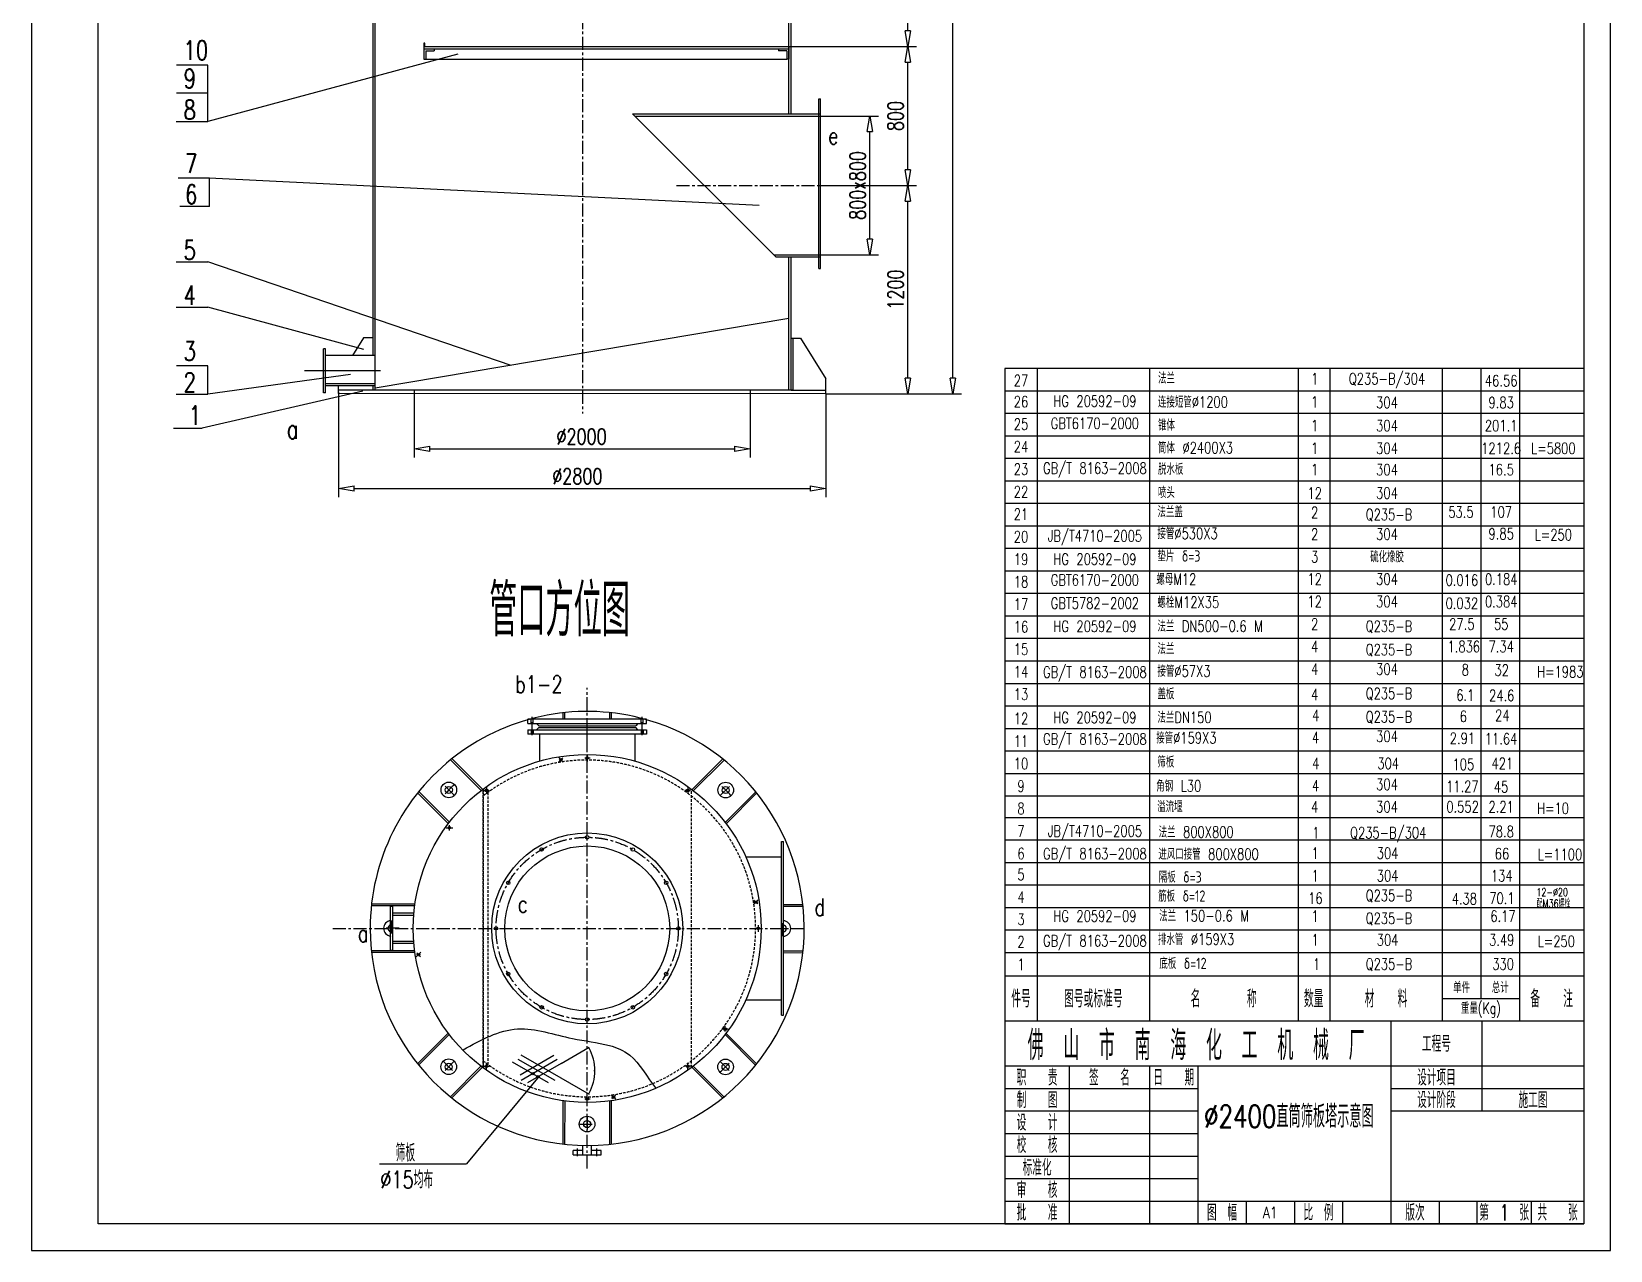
# Model space of a CAD drawing. Header units: inches. Extents: x -49906 to 274435, y 31852 to 49661.
# Drawn here: x -49906 to -40812, y 36786 to 43808 of the extents above; entities that cross this region are included whole.
import ezdxf
from ezdxf.enums import TextEntityAlignment as Align

# ---------------------------------------------------------------- set-up
doc = ezdxf.new("R2010")
doc.units = ezdxf.units.IN
doc.header["$LTSCALE"] = 60
doc.header["$MEASUREMENT"] = 0
for name, pattern in [('CENTER', [2, 1.25, -0.25, 0.25, -0.25]), ('CENTERX2', [101.6, 63.5, -12.7, 12.7, -12.7]), ('DIVIDEX2', [2.5, 1, -0.5, 0, -0.5, 0, -0.5]), ('HIDDEN', [0.375, 0.25, -0.125])]:
    doc.linetypes.add(name, pattern=pattern)
for name, color, linetype in [('2', 2, 'Continuous'), ('3', 3, 'Continuous'), ('4', 4, 'Continuous'), ('cen', 1, 'CENTER'), ('图层1', 2, 'HIDDEN'), ('文字', 3, 'Continuous'), ('细实线', 7, 'Continuous')]:
    doc.layers.add(name, color=color, linetype=linetype)
doc.layers.add('粗实线', color=7, linetype='Continuous', lineweight=30)
doc.styles.get("Standard").update_dxf_attribs({"font": 'txt.shx', "width": 0.75, "bigfont": 'hztxt.shx'})
doc.styles.add('中文', font='txt.shx', dxfattribs={"width": 0.75, "bigfont": 'gbcbig.shx'})
doc.dimstyles.new('ST1-1', dxfattribs={"dimtxt": 90, "dimasz": 90, "dimexe": 50, "dimexo": 0, "dimgap": 25, "dimtad": 1, "dimtxsty": 'Standard', "dimblk": 'CLOSEDBLANK', "dimcen": 3, "dimadec": 0, "dimazin": 0, "dimtfac": 1, "dimtmove": 0, "dimatfit": 3, "dimfxl": 1, "dimarcsym": 1})
doc.dimstyles.get("Standard").update_dxf_attribs({"dimtxt": 0.18, "dimasz": 0.18, "dimexe": 0.18, "dimexo": 0.0625, "dimgap": 0.09, "dimtad": 0, "dimtih": 1, "dimtoh": 1, "dimdec": 4, "dimzin": 0, "dimdsep": 46, "dimtxsty": 'Standard', "dimcen": 0.09, "dimadec": 0, "dimazin": 0, "dimtfac": 1, "dimtdec": 4, "dimtofl": 0, "dimtmove": 0, "dimatfit": 3, "dimfxl": 1, "dimtolj": 1, "dimtzin": 0, "dimarcsym": 0})

# ---------------------------------------------------------------- blocks, each defined once
blk = doc.blocks.new('_CLOSEDBLANK')
at = {"color": 0, "linetype": 'ByBlock'}
for p, q in [((-1, 0.17), (0, 0)), ((-1, 0.17), (-1, -0.17)), ((0, 0), (-1, -0.17))]:
    blk.add_line(p, q, dxfattribs=at)
blk = doc.blocks.new('*D152')
at = {"layer": 'Defpoints', "color": 0}
for p in [(-45943.9, 44521.8), (-44859.2, 44521.8), (-46032.1, 43721.8)]:
    blk.add_point(p, dxfattribs=at)
at = {"layer": '细实线', "color": 0, "lineweight": -2}
for p, q in [((-45943.9, 44521.8), (-44809.2, 44521.8)), ((-44859.2, 43811.8), (-44859.2, 44431.8)), ((-46032.1, 43721.8), (-44809.2, 43721.8))]:
    blk.add_line(p, q, dxfattribs=at)
at = {"layer": '细实线', "color": 0, "lineweight": -2, "xscale": 90, "yscale": 90, "zscale": 90}
for p, rotation in [((-44859.2, 44521.8), 90), ((-44859.2, 43721.8), 270)]:
    blk.add_blockref('_CLOSEDBLANK', p, dxfattribs=dict(at, rotation=rotation))
at = {"layer": '细实线', "color": 0, "insert": (-44929.2, 44121.8), "char_height": 90, "attachment_point": 5, "rotation": 90, "style": '中文'}
blk.add_mtext('800', dxfattribs=at)
blk = doc.blocks.new('*D153')
at = {"layer": 'Defpoints', "color": 0}
for p in [(-45371.9, 43321.8), (-45077.9, 43321.8), (-45371.9, 42521.8)]:
    blk.add_point(p, dxfattribs=at)
at = {"layer": '细实线', "color": 0, "lineweight": -2}
for p, q in [((-45371.9, 43321.8), (-45027.9, 43321.8)), ((-45077.9, 42611.8), (-45077.9, 43231.8)), ((-45371.9, 42521.8), (-45027.9, 42521.8))]:
    blk.add_line(p, q, dxfattribs=at)
at = {"layer": '细实线', "color": 0, "lineweight": -2, "xscale": 90, "yscale": 90, "zscale": 90}
for p, rotation in [((-45077.9, 43321.8), 90), ((-45077.9, 42521.8), 270)]:
    blk.add_blockref('_CLOSEDBLANK', p, dxfattribs=dict(at, rotation=rotation))
at = {"layer": '细实线', "color": 0, "insert": (-45147.9, 42921.8), "char_height": 90, "attachment_point": 5, "rotation": 90, "style": '中文'}
blk.add_mtext('800x800', dxfattribs=at)
blk = doc.blocks.new('*D161')
at = {"layer": '2', "color": 3, "linetype": 'Continuous', "lineweight": -2, "ltscale": 2}
for p, q in [((-46856.1, 37864.2), (-46694.4, 37957.5)), ((-46858.3, 37781.1), (-46694.4, 37686.5))]:
    blk.add_line(p, q, dxfattribs=at)
blk.add_arc((-46929.1, 37822), 268, 330.85516, 29.14484, dxfattribs=at)
at = {"layer": '2', "color": 3, "linetype": 'Continuous', "ltscale": 2}
for points in [[(-46695.6, 37952.2), (-46694.5, 37952.9), (-46697, 37956)], [(-46694.5, 37691.2), (-46695.6, 37691.8), (-46697, 37688)]]:
    blk.add_solid(points, dxfattribs=at)
at = {"layer": 'Defpoints', "color": 0, "linetype": 'Continuous', "ltscale": 2}
for p in [(-47088.4, 37914), (-46856.1, 37864.2), (-47050, 37752.3), (-46858.3, 37781.1), (-46665.2, 37775.5)]:
    blk.add_point(p, dxfattribs=at)
at = {"layer": '2', "color": 7, "linetype": 'Continuous', "ltscale": 2, "insert": (-46663.6, 37822), "char_height": 3, "attachment_point": 5, "rotation": 90, "style": '中文'}
blk.add_mtext('\\A1;60%%d', dxfattribs=at)
blk = doc.blocks.new('*D162')
at = {"layer": 'Defpoints', "color": 0}
for p in [(-45361.9, 42921.8), (-44859.8, 42921.8), (-45331.9, 41721.8)]:
    blk.add_point(p, dxfattribs=at)
at = {"layer": '细实线', "color": 0, "lineweight": -2}
for p, q in [((-45361.9, 42921.8), (-44809.8, 42921.8)), ((-44859.8, 41811.8), (-44859.8, 42831.8)), ((-45331.9, 41721.8), (-44809.8, 41721.8))]:
    blk.add_line(p, q, dxfattribs=at)
at = {"layer": '细实线', "color": 0, "lineweight": -2, "xscale": 90, "yscale": 90, "zscale": 90}
for p, rotation in [((-44859.8, 42921.8), 90), ((-44859.8, 41721.8), 270)]:
    blk.add_blockref('_CLOSEDBLANK', p, dxfattribs=dict(at, rotation=rotation))
at = {"layer": '细实线', "color": 0, "insert": (-44929.8, 42321.8), "char_height": 90, "attachment_point": 5, "rotation": 90, "style": '中文'}
blk.add_mtext('1200', dxfattribs=at)
blk = doc.blocks.new('*D163')
at = {"layer": 'Defpoints', "color": 0}
for p in [(-45531.9, 43721.8), (-44859.8, 43721.8), (-45361.9, 42921.8)]:
    blk.add_point(p, dxfattribs=at)
at = {"layer": '细实线', "color": 0, "lineweight": -2}
for p, q in [((-45531.9, 43721.8), (-44809.8, 43721.8)), ((-44859.8, 43011.8), (-44859.8, 43631.8)), ((-45361.9, 42921.8), (-44809.8, 42921.8))]:
    blk.add_line(p, q, dxfattribs=at)
at = {"layer": '细实线', "color": 0, "lineweight": -2, "xscale": 90, "yscale": 90, "zscale": 90}
for p, rotation in [((-44859.8, 43721.8), 90), ((-44859.8, 42921.8), 270)]:
    blk.add_blockref('_CLOSEDBLANK', p, dxfattribs=dict(at, rotation=rotation))
at = {"layer": '细实线', "color": 0, "insert": (-44929.8, 43321.8), "char_height": 90, "attachment_point": 5, "rotation": 90, "style": '中文'}
blk.add_mtext('800', dxfattribs=at)
blk = doc.blocks.new('*D164')
at = {"layer": 'Defpoints', "color": 0}
for p in [(-44799.2, 47941.8), (-44599.2, 47941.8), (-44824.5, 41721.8)]:
    blk.add_point(p, dxfattribs=at)
at = {"layer": '细实线', "color": 0, "lineweight": -2}
for p, q in [((-44799.2, 47941.8), (-44549.2, 47941.8)), ((-44599.2, 41811.8), (-44599.2, 47851.8)), ((-44824.5, 41721.8), (-44549.2, 41721.8))]:
    blk.add_line(p, q, dxfattribs=at)
at = {"layer": '细实线', "color": 0, "lineweight": -2, "xscale": 90, "yscale": 90, "zscale": 90}
for p, rotation in [((-44599.2, 47941.8), 90), ((-44599.2, 41721.8), 270)]:
    blk.add_blockref('_CLOSEDBLANK', p, dxfattribs=dict(at, rotation=rotation))
at = {"layer": '细实线', "color": 0, "insert": (-44669.2, 45031.8), "char_height": 90, "attachment_point": 5, "rotation": 90, "style": '中文'}
blk.add_mtext('6220', dxfattribs=at)
blk = doc.blocks.new('*D225')
at = {"layer": 'Defpoints', "color": 0}
for p in [(-48138.8, 41733.1), (-45331.9, 41721.8), (-45331.9, 41176.8)]:
    blk.add_point(p, dxfattribs=at)
at = {"layer": '细实线', "color": 0, "lineweight": -2}
for p, q in [((-48138.8, 41733.1), (-48138.8, 41126.8)), ((-45331.9, 41721.8), (-45331.9, 41126.8)), ((-48048.8, 41176.8), (-45421.9, 41176.8))]:
    blk.add_line(p, q, dxfattribs=at)
at = {"layer": '细实线', "color": 0, "lineweight": -2, "xscale": 90, "yscale": 90, "zscale": 90, "rotation": 180}
blk.add_blockref('_CLOSEDBLANK', (-48138.8, 41176.8), dxfattribs=at)
at = {"layer": '细实线', "color": 0, "lineweight": -2, "xscale": 90, "yscale": 90, "zscale": 90}
blk.add_blockref('_CLOSEDBLANK', (-45331.9, 41176.8), dxfattribs=at)
at = {"layer": '细实线', "color": 0, "insert": (-46762.5, 41246.8), "char_height": 90, "attachment_point": 5, "style": '中文'}
blk.add_mtext('%%C2800', dxfattribs=at)
blk = doc.blocks.new('*D271')
at = {"layer": 'Defpoints', "color": 0}
for p in [(-47702.9, 41723.1), (-45767.8, 41721.8), (-45767.8, 41405.2)]:
    blk.add_point(p, dxfattribs=at)
at = {"layer": '细实线', "color": 0, "lineweight": -2}
for p, q in [((-47702.9, 41723.1), (-47702.9, 41355.2)), ((-45767.8, 41721.8), (-45767.8, 41355.2)), ((-47612.9, 41405.2), (-45857.8, 41405.2))]:
    blk.add_line(p, q, dxfattribs=at)
at = {"layer": '细实线', "color": 0, "lineweight": -2, "xscale": 90, "yscale": 90, "zscale": 90, "rotation": 180}
blk.add_blockref('_CLOSEDBLANK', (-47702.9, 41405.2), dxfattribs=at)
at = {"layer": '细实线', "color": 0, "lineweight": -2, "xscale": 90, "yscale": 90, "zscale": 90}
blk.add_blockref('_CLOSEDBLANK', (-45767.8, 41405.2), dxfattribs=at)
at = {"layer": '细实线', "color": 0, "insert": (-46738.2, 41475.2), "char_height": 90, "attachment_point": 5, "style": '中文'}
blk.add_mtext('%%c2000', dxfattribs=at)

msp = doc.modelspace()

# ---------------------------------------------------------------- linework, layer by layer
at = {"layer": '2', "linetype": 'Continuous', "ltscale": 2}
for p, q in [((-47647.276, 43721.764), (-47647.276, 43649.764)), ((-47647.276, 43649.764), (-47635.276, 43649.764)), ((-47635.276, 43697.764), (-47635.276, 43649.764)), ((-47635.276, 43697.764), (-47587.276, 43697.764)), ((-47587.276, 43709.764), (-47587.276, 43697.764)), ((-47993.898, 42043.101), (-48009.937, 42017.101)), ((-47950.782, 41743.101), (-47950.782, 41743.101)), ((-47825.83, 38514.081), (-47837.83, 38514.081)), ((-47305.83, 38003.471), (-47305.83, 37841.602)), ((-47902.096, 37285.463), (-47401.057, 37285.463))]:
    msp.add_line(p, q, dxfattribs=at)
at = {"layer": '2'}
for p, q in [((-48890.67, 43452.613), (-48890.67, 43615.246)), ((-48890.67, 43289.98), (-48890.67, 43452.613)), ((-45715.422, 42807.112), (-48882.802, 42963.547)), ((-48882.156, 42800.914), (-48882.156, 42963.547)), ((-48890.67, 41719.44), (-48890.67, 41882.073))]:
    msp.add_line(p, q, dxfattribs=at)
msp.add_lwpolyline([(-47647.276, 43721.764), (-47640.127, 43721.764), (-47640.127, 43741.813), (-47647.276, 43741.813)], close=True, dxfattribs=at)
at = {"layer": '2', "linetype": 'Continuous', "ltscale": 2}
for centre in [(-46857.171, 39613.343), (-46705.83, 39623.56), (-47285.94, 39435.741), (-46125.72, 39435.741), (-47499.969, 39221.712), (-45734.089, 38792.943), (-45721.515, 38641.602), (-47677.571, 38490.261), (-45911.691, 38061.492), (-47285.94, 37847.463), (-47285.94, 37847.463), (-46125.72, 37847.463), (-47019.136, 37804.711), (-46989.136, 37787.391), (-46705.83, 37659.645), (-46554.489, 37669.861)]:
    msp.add_circle(centre, 7.5, dxfattribs=at)
at = {"layer": '3', "linetype": 'Continuous', "ltscale": 2}
msp.add_line((-46982.641, 37791.141), (-47401.057, 37285.463), dxfattribs=at)
msp.add_open_spline([(-47420.803, 37942.45), (-47317.735, 38000.077), (-47116.328, 38109.535), (-46824.647, 38002.653), (-46606.32, 37981.99), (-46432.585, 37916.693), (-46357.186, 37780.94), (-46312.157, 37722.352)], degree=3, knots=[0.53448665, 0.53448665, 0.53448665, 0.53448665, 17.37293328, 33.39277733, 44.22585961, 50.56364573, 60.61240554, 60.61240554, 60.61240554, 60.61240554], dxfattribs=at)
at = {"layer": '4', "linetype": 'CENTER'}
msp.add_line((-46190.723, 42921.764), (-45226.202, 42921.764), dxfattribs=at)
at = {"layer": '4', "linetype": 'CENTERX2', "ltscale": 2}
for p, q in [((-46870.046, 39626.217), (-46843.387, 39599.559)), ((-46846.865, 39623.65), (-46869.08, 39601.434)), ((-46720.406, 39623.56), (-46688.988, 39623.56)), ((-46705.83, 39641.766), (-46705.83, 39604.065)), ((-47300.516, 39435.741), (-47269.099, 39435.741)), ((-47285.94, 39453.948), (-47285.94, 39416.247)), ((-46111.144, 39435.741), (-46142.562, 39435.741)), ((-46125.72, 39453.948), (-46125.72, 39416.247)), ((-47518.176, 39221.712), (-47480.475, 39221.712)), ((-47499.969, 39236.288), (-47499.969, 39204.871)), ((-45721.215, 38805.818), (-45747.874, 38779.159)), ((-45723.783, 38782.637), (-45745.998, 38804.852)), ((-45721.515, 38659.809), (-45721.515, 38622.108)), ((-45736.091, 38641.602), (-45704.673, 38641.602)), ((-47690.445, 38477.387), (-47663.787, 38504.045)), ((-47687.878, 38500.567), (-47665.662, 38478.352)), ((-45893.484, 38061.492), (-45931.185, 38061.492)), ((-45911.691, 38046.916), (-45911.691, 38078.334)), ((-47300.516, 37847.463), (-47269.099, 37847.463)), ((-47300.516, 37847.463), (-47269.099, 37847.463)), ((-47285.94, 37829.256), (-47285.94, 37866.957)), ((-47285.94, 37829.256), (-47285.94, 37866.957)), ((-47138.114, 37873.403), (-46931.135, 37753.904)), ((-47104.635, 37888.715), (-46893.126, 37766.6)), ((-46898.563, 37908.965), (-47092.816, 37796.813)), ((-47088.414, 37913.991), (-46858.325, 37781.149)), ((-46878.371, 37885.982), (-47087.03, 37765.513)), ((-46856.092, 37864.204), (-47049.988, 37752.258)), ((-46111.144, 37847.463), (-46142.562, 37847.463)), ((-46125.72, 37829.256), (-46125.72, 37866.957)), ((-46720.406, 37659.645), (-46688.988, 37659.645)), ((-46705.83, 37641.438), (-46705.83, 37679.139)), ((-46541.615, 37656.987), (-46568.273, 37683.646)), ((-46564.795, 37659.555), (-46542.58, 37681.77))]:
    msp.add_line(p, q, dxfattribs=at)
at = {"layer": '4', "linetype": 'DIVIDEX2'}
for p, q in [((-46761.469, 37329.55), (-46761.469, 37374.307)), ((-46650.192, 37329.55), (-46650.192, 37374.307))]:
    msp.add_line(p, q, dxfattribs=at)
at = {"layer": 'cen'}
for p, q in [((-46731.941, 48098.137), (-46731.941, 41608.91)), ((-46705.83, 37257.921), (-46705.83, 40026.892)), ((-47022.846, 39754.566), (-47022.846, 39869.296)), ((-46388.814, 39754.566), (-46388.814, 39869.296)), ((-46705.33, 39724.145), (-46705.289, 39814.177)), ((-47470.95, 39407.429), (-47534.583, 39471.121)), ((-45940.003, 39406.722), (-45876.311, 39470.355)), ((-48171.526, 38641.602), (-45455.83, 38641.602)), ((-47788.373, 38642.102), (-47878.405, 38642.144)), ((-45623.287, 38641.102), (-45533.255, 38641.061)), ((-47471.657, 37876.482), (-47535.349, 37812.849)), ((-45940.71, 37875.775), (-45877.077, 37812.083)), ((-46706.33, 37559.059), (-46706.372, 37469.027))]:
    msp.add_line(p, q, dxfattribs=at)
msp.add_circle((-46705.83, 38641.602), 525, dxfattribs=at)
for centre, start, end in [((-46706.635, 38641.602), 132.6558575, 137.2333635), ((-46705.83, 38642.407), 42.6558575, 47.2333635), ((-46706.399, 38641.033), 177.6558575, 182.2333635), ((-46705.261, 38642.171), 357.6558575, 2.2333635), ((-46705.83, 38640.798), 222.6558575, 227.2333635), ((-46705.026, 38641.602), 312.6558575, 317.2333635), ((-46705.261, 38641.033), 267.6558575, 272.2333635)]:
    msp.add_arc(centre, 1126.991, start, end, dxfattribs=at)
at = {"layer": '图层1'}
for p, q in [((-47305.83, 39444.393), (-47305.83, 37838.812)), ((-47305.83, 37841.602), (-47305.83, 39441.602)), ((-47275.83, 37856.745), (-47275.83, 39441.602)), ((-46105.83, 37841.602), (-46105.83, 39441.602))]:
    msp.add_line(p, q, dxfattribs=at)
msp.add_arc((-46705.83, 38641.602), 970, 231.7891864, 128.2108136, dxfattribs=at)
at = {"layer": '文字'}
msp.add_lwpolyline([(-49906, 49661.279), (-49906, 36786.41), (-40812.454, 36786.41), (-40812.454, 49661.279)], close=True, dxfattribs=at)
at = {"layer": '粗实线'}
for p, q in [((-47926.782, 41767.344), (-47926.782, 44673.101)), ((-47938.782, 41941.344), (-47938.782, 44648.101)), ((-45543.941, 43333.764), (-45543.941, 44022.374)), ((-45531.941, 43333.764), (-45531.941, 44020.092)), ((-47647.276, 43709.764), (-45543.941, 43709.764)), ((-47640.127, 43721.764), (-45543.941, 43721.764)), ((-47635.276, 43649.764), (-45555.941, 43649.764)), ((-47331.941, 43721.764), (-45731.941, 43721.764)), ((-47331.941, 43709.764), (-45731.941, 43709.764)), ((-45603.941, 43709.764), (-45603.941, 43697.764)), ((-45555.941, 43697.764), (-45603.941, 43697.764)), ((-45555.941, 43697.764), (-45555.941, 43649.764)), ((-45543.941, 43649.764), (-45555.941, 43649.764)), ((-45543.941, 43721.764), (-45543.941, 43649.764)), ((-45371.941, 42443.043), (-45371.941, 43421.764)), ((-45371.941, 43421.764), (-45361.941, 43421.764)), ((-45361.941, 42443.043), (-45361.941, 43421.764)), ((-46444.174, 43333.764), (-45361.941, 43333.764)), ((-46444.174, 43333.764), (-45620.174, 42509.764)), ((-46432.174, 43321.764), (-45361.941, 43321.764)), ((-45629.209, 42521.764), (-45361.941, 42521.764)), ((-45620.174, 42509.764), (-45361.941, 42509.764)), ((-45543.941, 41741.764), (-45543.941, 42509.764)), ((-45531.941, 41741.764), (-45531.941, 42509.764)), ((-45371.941, 42443.043), (-45361.941, 42443.043)), ((-47926.782, 41755.222), (-45543.941, 42157.502)), ((-47993.898, 42043.101), (-48056.67, 41941.344)), ((-47938.782, 42043.101), (-47993.898, 42043.101)), ((-45531.941, 42041.764), (-45476.826, 42041.764)), ((-45519.941, 41741.764), (-45519.941, 42041.764)), ((-45476.826, 42041.764), (-45331.941, 41806.898)), ((-48213.248, 41981.344), (-48225.248, 41981.344)), ((-48225.248, 41726.822), (-48225.248, 41980.822)), ((-48213.248, 41726.822), (-48213.248, 41980.822)), ((-47926.782, 41941.344), (-48213.248, 41941.344)), ((-44299.844, 41866.855), (-44299.844, 36939.5)), ((-40965.544, 41866.855), (-44299.844, 41866.855)), ((-47926.782, 41767.344), (-48213.248, 41767.344)), ((-48138.782, 41743.101), (-48138.782, 41767.344)), ((-47938.782, 41743.101), (-48138.782, 41743.101)), ((-48138.782, 41723.101), (-48138.782, 41743.101)), ((-45519.941, 41741.764), (-47943.941, 41741.764)), ((-47938.782, 41743.101), (-47938.782, 41767.344)), ((-47926.782, 41743.101), (-47926.782, 41767.344)), ((-47702.906, 41743.101), (-47702.906, 41723.101)), ((-45767.818, 41741.764), (-45767.818, 41721.764)), ((-45531.941, 41741.764), (-45331.941, 41741.764)), ((-45519.941, 41741.764), (-45519.941, 41741.764)), ((-45331.941, 41761.764), (-45331.941, 41806.898)), ((-45331.941, 41721.764), (-45331.941, 41761.764)), ((-45331.941, 41741.764), (-45331.941, 41741.764)), ((-48213.248, 41726.822), (-48225.248, 41726.822)), ((-45331.941, 41721.764), (-48138.782, 41723.101)), ((-47047.098, 39821.33), (-47047.098, 39846.195)), ((-46980.83, 39846.195), (-47047.098, 39846.195)), ((-46705.83, 39846.195), (-47047.098, 39846.195)), ((-47029.096, 39821.33), (-47029.096, 39846.195)), ((-47016.596, 39821.33), (-47016.596, 39846.195)), ((-46844.487, 39846.195), (-46844.469, 39884.97)), ((-46834.487, 39846.195), (-46834.469, 39884.965)), ((-46364.562, 39846.195), (-46705.83, 39846.195)), ((-46576.061, 39846.195), (-46576.043, 39884.846)), ((-46566.061, 39846.195), (-46566.043, 39884.841)), ((-46395.064, 39821.33), (-46395.064, 39846.195)), ((-46382.564, 39821.33), (-46382.564, 39846.195)), ((-46364.562, 39821.33), (-46364.562, 39846.195)), ((-47047.098, 39821.33), (-46997.846, 39821.33)), ((-47047.098, 39786.467), (-47047.098, 39761.602)), ((-47047.098, 39786.467), (-46997.846, 39786.467)), ((-46430.83, 39761.602), (-47047.098, 39761.602)), ((-46980.83, 39761.602), (-47047.098, 39761.602)), ((-47029.096, 39786.467), (-47029.096, 39761.602)), ((-47016.596, 39786.467), (-47016.596, 39761.602)), ((-46997.846, 39821.33), (-46413.814, 39821.33)), ((-46997.846, 39821.33), (-46985.346, 39808.83)), ((-46997.846, 39786.467), (-46985.346, 39798.967)), ((-46997.846, 39786.467), (-46413.814, 39786.467)), ((-46985.346, 39808.83), (-46705.83, 39808.83)), ((-46985.346, 39798.967), (-46705.83, 39798.967)), ((-46980.83, 39761.602), (-46980.83, 39603.046)), ((-46705.83, 39808.83), (-46426.314, 39808.83)), ((-46705.83, 39798.967), (-46426.314, 39798.967)), ((-46430.83, 39761.602), (-46430.83, 39603.046)), ((-46364.562, 39761.602), (-46430.83, 39761.602)), ((-46413.814, 39821.33), (-46426.314, 39808.83)), ((-46413.814, 39786.467), (-46426.314, 39798.967)), ((-46413.814, 39821.33), (-46364.562, 39821.33)), ((-46413.814, 39786.467), (-46364.562, 39786.467)), ((-46395.064, 39786.467), (-46395.064, 39761.602)), ((-46382.564, 39786.467), (-46382.564, 39761.602)), ((-46364.562, 39786.467), (-46364.562, 39761.602)), ((-47316.868, 39436.024), (-47493.163, 39612.482)), ((-47309.793, 39443.092), (-47486.089, 39619.55)), ((-46101.127, 39442.533), (-45924.669, 39618.829)), ((-46094.059, 39435.459), (-45917.601, 39611.754)), ((-47506.761, 39246.305), (-47683.057, 39422.763)), ((-47499.687, 39253.373), (-47675.982, 39429.831)), ((-45911.409, 39252.64), (-45734.951, 39428.935)), ((-45904.341, 39245.565), (-45727.883, 39421.861)), ((-45585.83, 38141.602), (-45585.83, 39141.602)), ((-45585.83, 38141.602), (-45585.83, 39141.602)), ((-45585.83, 39141.602), (-45575.83, 39141.602)), ((-45575.83, 38141.602), (-45575.83, 39141.602)), ((-45794.646, 39053.602), (-45585.83, 39053.602)), ((-47699.64, 38771.274), (-47949.074, 38771.389)), ((-47699.635, 38781.274), (-47949.069, 38781.389)), ((-47825.83, 38768.602), (-47837.83, 38768.602)), ((-47837.83, 38514.081), (-47837.83, 38768.081)), ((-47825.83, 38514.081), (-47825.83, 38768.081)), ((-45575.83, 38780.294), (-45462.462, 38780.241)), ((-45575.83, 38770.294), (-45462.467, 38770.241)), ((-47702.038, 38728.602), (-47825.83, 38728.602)), ((-47705.254, 38716.602), (-47825.83, 38716.602)), ((-47703.014, 38566.602), (-47825.83, 38566.602)), ((-47699.764, 38502.848), (-47949.198, 38502.963)), ((-47699.759, 38512.848), (-47949.193, 38512.963)), ((-47702.038, 38554.602), (-47825.83, 38554.602)), ((-45575.83, 38511.867), (-45462.586, 38511.815)), ((-45575.83, 38501.867), (-45462.591, 38501.815)), ((-45794.646, 38229.602), (-45585.83, 38229.602)), ((-45585.83, 38141.602), (-45575.83, 38141.602)), ((-40965.544, 38106.506), (-44299.844, 38106.506)), ((-47507.32, 38037.639), (-47683.777, 37861.344)), ((-47500.252, 38030.564), (-47676.71, 37854.269)), ((-45911.973, 38029.831), (-45735.678, 37853.373)), ((-45904.899, 38036.899), (-45728.604, 37860.441)), ((-47317.601, 37847.745), (-47494.059, 37671.45)), ((-47310.533, 37840.671), (-47486.991, 37664.376)), ((-46101.867, 37840.113), (-45925.572, 37663.655)), ((-46094.792, 37847.181), (-45918.497, 37670.723)), ((-46845.502, 37647.797), (-46845.617, 37398.363)), ((-46835.502, 37647.792), (-46835.617, 37398.358)), ((-46577.076, 37647.673), (-46577.191, 37398.239)), ((-46567.076, 37647.668), (-46567.191, 37398.234)), ((-46730.83, 37337.01), (-46730.83, 37391.852)), ((-46680.83, 37337.01), (-46680.83, 37391.852)), ((-46730.83, 37361.875), (-46785.83, 37361.875)), ((-46785.83, 37337.01), (-46785.83, 37361.875)), ((-46785.83, 37337.01), (-46680.83, 37337.01)), ((-46625.83, 37361.875), (-46680.83, 37361.875)), ((-46680.83, 37337.01), (-46651.314, 37337.01)), ((-46680.83, 37337.01), (-46651.314, 37337.01)), ((-46680.83, 37337.01), (-46625.83, 37337.01)), ((-46680.83, 37337.01), (-46625.83, 37337.01)), ((-46625.83, 37337.01), (-46625.83, 37361.875)), ((-44299.844, 36939.5), (-40965.544, 36939.5))]:
    msp.add_line(p, q, dxfattribs=at)
at = {"layer": '粗实线', "linetype": 'Continuous', "ltscale": 2}
for p, q in [((-48890.67, 43615.246), (-49070.689, 43615.246)), ((-48890.67, 43452.613), (-49070.689, 43452.613)), ((-49074.17, 43289.98), (-48890.67, 43289.98)), ((-48882.156, 42963.547), (-49062.175, 42963.547)), ((-48882.156, 42800.914), (-49051.942, 42800.914)), ((-49074.17, 42481.733), (-48890.67, 42481.733)), ((-49074.17, 42221.503), (-48890.67, 42221.503)), ((-48890.67, 41882.073), (-49070.689, 41882.073)), ((-49074.17, 41719.44), (-48890.67, 41719.44)), ((-49089.308, 41523.616), (-48922.981, 41523.616))]:
    msp.add_line(p, q, dxfattribs=at)
at = {"layer": '粗实线'}
msp.add_lwpolyline([(-49523.275, 49508.189), (-40965.544, 49508.189), (-40965.544, 36939.5), (-49523.275, 36939.5)], close=True, dxfattribs=at)
for centre, radius in [((-46705.83, 38641.602), 1002.234), ((-47502.767, 39439.275), 45.016), ((-45908.157, 39438.539), 45.016), ((-47502.767, 39439.275), 20.215), ((-45908.157, 39438.539), 20.215), ((-46705.83, 38641.602), 550), ((-46705.83, 38641.602), 475), ((-46968.33, 39096.265), 10), ((-46705.83, 39166.602), 10), ((-46443.33, 39096.265), 10), ((-47160.493, 38904.102), 10), ((-46251.167, 38904.102), 10), ((-47230.83, 38641.602), 10), ((-46180.83, 38641.602), 10), ((-47160.493, 38379.102), 10), ((-46251.167, 38379.102), 10), ((-46968.33, 38186.939), 10), ((-46443.33, 38186.939), 10), ((-46705.83, 38116.602), 10), ((-47503.503, 37844.665), 45.016), ((-47503.503, 37844.665), 20.215), ((-45908.893, 37843.929), 45.016), ((-45908.893, 37843.929), 20.215), ((-46706.351, 37514.043), 45.016), ((-46706.351, 37514.043), 20.215)]:
    msp.add_circle(centre, radius, dxfattribs=at)
for centre, radius, start, end in [((-46705.83, 38641.602), 1250, 74.156274, 180), ((-46705.83, 38641.602), 1250, 180, 74.156274), ((-47833.389, 38642.123), 45.016, 95.6613506, 264.3386494), ((-47833.389, 38642.123), 20.215, 102.6897523, 257.3102477), ((-45578.271, 38641.082), 45.016, 273.1080984, 86.8919016), ((-45578.271, 38641.082), 20.215, 276.934677, 83.065323)]:
    msp.add_arc(centre, radius, start, end, dxfattribs=at)
at = {"layer": '细实线'}
for p, q in [((-47450.647, 43678.845), (-48890.67, 43289.98)), ((-47143.291, 41885.078), (-48890.67, 42481.733)), ((-47993.286, 41976.711), (-48890.67, 42221.503)), ((-48069.119, 41832.657), (-48890.67, 41719.44)), ((-47897.218, 41854.344), (-48333.562, 41854.344)), ((-44114.605, 41866.855), (-44114.605, 38106.506)), ((-43466.269, 41866.855), (-43466.269, 38106.506)), ((-42609.078, 38110.057), (-42609.078, 41866.855)), ((-42428.931, 41866.855), (-42428.931, 38106.506)), ((-41780.595, 41866.855), (-41780.595, 38106.506)), ((-41558.309, 41866.855), (-41558.309, 38236.173)), ((-41336.022, 41866.855), (-41336.022, 38106.506)), ((-47926.782, 41779.344), (-48213.248, 41779.344)), ((-48138.782, 41743.101), (-48138.782, 41743.101)), ((-47997.215, 41737.265), (-48922.981, 41523.616)), ((-40965.544, 41737.188), (-44299.844, 41737.188)), ((-40965.544, 41607.521), (-44299.844, 41607.521)), ((-40965.544, 41477.854), (-44299.844, 41477.854)), ((-40965.544, 41348.186), (-44299.844, 41348.186)), ((-40965.544, 41218.519), (-44299.844, 41218.519)), ((-40965.544, 41088.852), (-44299.844, 41088.852)), ((-40965.544, 40959.185), (-44299.844, 40959.185)), ((-40965.544, 40829.517), (-44299.844, 40829.517)), ((-40965.544, 40699.85), (-44299.844, 40699.85)), ((-40965.544, 40570.183), (-44299.844, 40570.183)), ((-40965.544, 40440.516), (-44299.844, 40440.516)), ((-40965.544, 40310.848), (-44299.844, 40310.848)), ((-40965.544, 40181.181), (-44299.844, 40181.181)), ((-40965.544, 40051.514), (-44299.844, 40051.514)), ((-40965.544, 39921.847), (-44299.844, 39921.847)), ((-40965.544, 39792.18), (-44299.844, 39792.18)), ((-40965.544, 39662.512), (-44299.844, 39662.512)), ((-40965.544, 39532.845), (-44299.844, 39532.845)), ((-40965.544, 39403.178), (-44299.844, 39403.178)), ((-40961.172, 39279.333), (-44295.472, 39279.333)), ((-40961.172, 39149.665), (-44295.472, 39149.665)), ((-40961.172, 39019.998), (-44295.472, 39019.998)), ((-40961.172, 38890.331), (-44295.472, 38890.331)), ((-40961.172, 38760.664), (-44295.472, 38760.664)), ((-40961.172, 38630.996), (-44295.472, 38630.996)), ((-40961.172, 38501.329), (-44295.472, 38501.329)), ((-40965.544, 38365.84), (-44299.844, 38365.84)), ((-41336.022, 38236.173), (-41780.595, 38236.173)), ((-42076.977, 38106.506), (-42076.977, 36939.5)), ((-41551.91, 37587.837), (-41551.91, 38106.506)), ((-40965.544, 37847.171), (-44299.844, 37847.171)), ((-43929.366, 37847.171), (-43929.366, 36939.5)), ((-43466.269, 37847.171), (-43466.269, 36939.5)), ((-43188.411, 37847.171), (-43188.411, 36939.5)), ((-43188.411, 37717.504), (-44299.844, 37717.504)), ((-40965.544, 37717.504), (-42076.977, 37717.504)), ((-43188.411, 37587.837), (-44299.844, 37587.837)), ((-40965.544, 37587.837), (-42076.977, 37587.837)), ((-43188.411, 37458.169), (-44299.844, 37458.169)), ((-43188.411, 37328.502), (-44299.844, 37328.502)), ((-43188.411, 37198.835), (-44299.844, 37198.835)), ((-40965.544, 37069.168), (-44299.844, 37069.168)), ((-42910.553, 37069.168), (-42910.553, 36939.5)), ((-42632.694, 37069.168), (-42632.694, 36939.5)), ((-42354.836, 37069.168), (-42354.836, 36939.5)), ((-41799.119, 37069.168), (-41799.119, 36939.5)), ((-41581.357, 37069.168), (-41581.357, 36939.5)), ((-41268.551, 37069.168), (-41268.551, 36939.5))]:
    msp.add_line(p, q, dxfattribs=at)

# ---------------------------------------------------------------- texts
at = {"color": 2, "linetype": 'Continuous', "ltscale": 2, "style": '中文', "width": 0.75}
for s, p in [('e', (-45317.577, 43157.969)), ('b1-2', (-47120.411, 39998.34)), ('c', (-47105.839, 38732.648)), ('d', (-45396.185, 38713.669)), ('a', (-48027.177, 38563.125))]:
    msp.add_text(s, height=100, dxfattribs=at).set_placement(p)
at = {"linetype": 'Continuous', "ltscale": 2, "style": '中文', "width": 0.75}
for s, p in [('筛板', (-47809.359, 37298.542)), ('%%c15均布', (-47897.746, 37144.793))]:
    msp.add_text(s, height=100, dxfattribs=at).set_placement(p)
at = {"layer": '2', "color": 7, "style": '中文', "width": 0.75}
msp.add_text('管口方位图', height=300, dxfattribs=at).set_placement((-47269.918, 40323.725))
at = {"layer": '文字', "style": '中文', "width": 0.75}
for s, height, p in [('1', 64.834, (-42516.001, 41776.013)), ('Q235-B/304', 64.8336, (-42099.213, 41776.013)), ('27', 64.8336, (-44207.225, 41765.189)), ('46.56', 64.8336, (-41441.615, 41764.373)), ('26', 64.8336, (-44207.225, 41643.669)), ('HG 20592-09', 64.83362, (-43781.741, 41646.921)), ('1', 64.834, (-42516.001, 41641.827)), ('304', 64.8336, (-42099.213, 41638.664)), ('9.83', 64.8336, (-41441.615, 41638.664)), ('25', 64.8336, (-44207.225, 41514.001)), ('GBT6170-2000', 64.83362, (-43781.741, 41518.765)), ('1', 64.834, (-42516.001, 41505.745)), ('304', 64.8336, (-42099.213, 41505.745)), ('201.1', 64.8336, (-41441.615, 41505.745)), ('24', 64.8336, (-44207.225, 41384.334)), ('1', 64.834, (-42516.001, 41375.041)), ('304', 64.8336, (-42099.213, 41375.041)), ('1212.6', 64.8336, (-41441.615, 41375.041)), ('L=5800', 64.8336, (-41141.067, 41375.041)), ('23', 64.8336, (-44207.225, 41254.667)), ('GB/T 8163-2008', 64.83362, (-43781.741, 41260.316)), ('1', 64.834, (-42516.001, 41252.279)), ('304', 64.8336, (-42099.213, 41252.279)), ('16.5', 64.8336, (-41441.615, 41252.279)), ('22', 64.8336, (-44207.225, 41125)), ('12', 64.8336, (-42516.001, 41117.109)), ('304', 64.8336, (-42099.213, 41117.109)), ('21', 64.8336, (-44207.225, 40995.333)), ('2', 64.834, (-42515.908, 41005.59)), ('Q235-B', 64.8336, (-42088, 40993.282)), ('53.5', 64.8336, (-41673.418, 41008.111)), ('107', 64.8336, (-41441.615, 41008.111)), ('20', 64.8336, (-44207.225, 40865.665)), ('JB/T4710-2005', 64.83362, (-43781.741, 40870.253)), ('2', 64.834, (-42515.908, 40880.247)), ('304', 64.8336, (-42099.12, 40880.247)), ('9.85', 64.8336, (-41441.615, 40882.768)), ('L=250', 64.8336, (-41141.067, 40877.165)), ('19', 64.8336, (-44207.225, 40735.998)), ('HG 20592-09', 64.83362, (-43781.741, 40736.468)), ('3', 64.834, (-42515.908, 40750.58)), ('硫化橡胶', 64.8336, (-42099.12, 40750.58)), ('18', 64.8336, (-44207.225, 40606.331)), ('GBT6170-2000', 64.83362, (-43781.741, 40616.634)), ('12', 64.8336, (-42515.908, 40621.759)), ('304', 64.8336, (-42099.12, 40621.759)), ('304', 64.8336, (-42099.12, 40620.913)), ('0.016', 64.8336, (-41668.111, 40615.419)), ('0.184', 64.8336, (-41441.522, 40620.913)), ('17', 64.8336, (-44207.225, 40476.664)), ('GBT5782-2002', 64.83362, (-43781.741, 40482.693)), ('12', 64.8336, (-42515.908, 40492.091)), ('304', 64.8336, (-42099.12, 40492.091)), ('0.032', 64.8336, (-41668.111, 40482.134)), ('0.384', 64.8336, (-41441.522, 40492.091)), ('16', 64.8336, (-44207.225, 40346.996)), ('HG 20592-09', 64.83362, (-43781.741, 40349.544)), ('2', 64.834, (-42515.908, 40362.424)), ('Q235-B', 64.8336, (-42088, 40349.686)), ('27.5', 64.8336, (-41668.111, 40362.622)), ('55', 64.8336, (-41441.522, 40362.424)), ('4', 64.834, (-42515.908, 40232.757)), ('1.836', 64.8336, (-41656.94, 40232.757)), ('7.34', 64.8336, (-41441.522, 40232.757)), ('15', 64.8336, (-44207.225, 40217.329)), ('Q235-B', 64.8336, (-42088, 40215.252)), ('14', 64.8336, (-44207.225, 40087.662)), ('GB/T 8163-2008', 64.83362, (-43781.741, 40086.145)), ('4', 64.834, (-42515.908, 40103.09)), ('304', 64.8336, (-42099.12, 40103.09)), ('8', 64.834, (-41648.497, 40099.183)), ('32', 64.8336, (-41438.344, 40097.164)), ('13', 64.8336, (-44207.225, 39957.995)), ('4', 64.834, (-42515.908, 39956.921)), ('Q235-B', 64.8336, (-42088, 39962.848)), ('6.1', 64.8336, (-41648.497, 39953.015)), ('24.6', 64.8336, (-41438.344, 39950.996)), ('12', 64.8336, (-44207.225, 39818.137)), ('HG 20592-09', 64.83362, (-43781.741, 39824.176)), ('4', 64.834, (-42509.237, 39836.462)), ('Q235-B', 64.8336, (-42088, 39828.416)), ('6', 64.834, (-41659.79, 39830.858)), ('24', 64.8336, (-41434.852, 39836.462)), ('11', 64.8336, (-44207.225, 39688.469)), ('GB/T 8163-2008', 64.83362, (-43781.741, 39700.575)), ('4', 64.834, (-42510.736, 39708.465)), ('304', 64.8336, (-42099.12, 39715.855)), ('2.91', 64.8336, (-41665.068, 39704.303)), ('11.64', 64.8336, (-41442.316, 39701.662)), ('10', 64.8336, (-44207.225, 39558.802)), ('4', 64.834, (-42509.237, 39559.571)), ('304', 64.8336, (-42092.45, 39559.571)), ('105', 64.8336, (-41659.79, 39553.966)), ('421', 64.8336, (-41434.852, 39559.571)), ('9', 64.834, (-44207.225, 39429.135)), ('4', 64.834, (-42510.736, 39431.574)), ('304', 64.8336, (-42099.12, 39438.964)), ('11.27', 64.8336, (-41665.068, 39427.412)), ('45', 64.8336, (-41442.316, 39424.77)), ('8', 64.834, (-44207.225, 39299.468)), ('4', 64.834, (-42515.908, 39309.297)), ('304', 64.8336, (-42099.12, 39309.297)), ('0.552', 64.8336, (-41663.997, 39309.297)), ('2.21', 64.8336, (-41441.522, 39309.297)), ('7', 64.834, (-44207.225, 39169.8)), ('JB/T4710-2005', 64.83362, (-43781.741, 39170.13)), ('1', 64.834, (-42509.237, 39160.303)), ('Q235-B/304', 64.8336, (-42092.45, 39160.303)), ('78.8', 64.8336, (-41441.396, 39167.293)), ('6', 64.834, (-44207.225, 39040.133)), ('GB/T 8163-2008', 64.83362, (-43781.741, 39039.674)), ('1', 64.834, (-42512.855, 39042.353)), ('304', 64.8336, (-42096.067, 39042.353)), ('66', 64.8336, (-41436.774, 39039.678)), ('5', 64.834, (-44207.225, 38919.469)), ('1', 64.834, (-42512.855, 38912.686)), ('304', 64.8336, (-42096.067, 38912.686)), ('134', 64.8336, (-41438.469, 38912.686)), ('4', 64.834, (-44207.225, 38789.802)), ('16', 64.8336, (-42511.557, 38783.256)), ('Q235-B', 64.8336, (-42088, 38798.869)), ('4.38', 64.8336, (-41653.831, 38779.953)), ('70.1', 64.8336, (-41437.172, 38782.921)), ('HG 20592-09', 64.83362, (-43781.741, 38680.227)), ('1', 64.834, (-42513.378, 38679.519)), ('6.17', 64.8336, (-41431.429, 38679.519)), ('3', 64.834, (-44207.225, 38661.322)), ('Q235-B', 64.8336, (-42088, 38667.18)), ('2', 64.834, (-44207.225, 38531.655)), ('GB/T 8163-2008', 64.83362, (-43781.741, 38537.894)), ('1', 64.834, (-42512.855, 38542.735)), ('304', 64.8336, (-42096.067, 38542.735)), ('3.49', 64.8336, (-41438.469, 38542.735)), ('1', 64.834, (-44207.225, 38401.988)), ('1', 64.834, (-42504.788, 38403.801)), ('Q235-B', 64.8336, (-42088, 38403.801)), ('330', 64.8336, (-41430.402, 38403.801))]:
    msp.add_text(s, height=height, dxfattribs=at).set_placement(p, align=Align.CENTER)
for s, p in [('H=1983', (-41234.302, 40087.66)), ('H=10', (-41234.302, 39300.957)), ('L=1100', (-41231.249, 39035.333)), ('L=250', (-41231.249, 38534.715))]:
    msp.add_text(s, height=64.8336, dxfattribs=at).set_placement(p)
at = {"layer": '文字', "style": '中文'}
for s, insert, char_height, width, attachment_point in [('法兰\\P  ', (-43418.19, 41844.183), 64.8336, 775.73215, 1), ('连接短管%%C1200\\P ', (-43418.19, 41706.833), 64.83362, 775.73215, 1), ('锥体 ', (-43418.19, 41573.914), 64.8336, 775.73215, 1), ('筒体 %%C2400X3\\P\\P ', (-43418.19, 41443.211), 64.83362, 775.73215, 1), ('脱水板\\P  ', (-43418.19, 41320.448), 64.8336, 775.73215, 1), ('喷头\\P  ', (-43418.19, 41185.278), 64.8336, 775.73215, 1), ('法兰盖', (-43421.292, 41074.476), 64.8336, 586.80438, 1), ('接管%%C530X3', (-43421.292, 40949.134), 64.8336, 586.80438, 1), ('垫片 δ=3', (-43421.292, 40819.467), 64.8336, 559.0483, 1), ('螺母M12', (-43427.68, 40685.523), 64.8336, 586.80438, 1), ('螺栓M12X35', (-43421.292, 40552.819), 64.8336, 586.80438, 1), ('法兰 DN500-0.6 M', (-43421.292, 40415.282), 64.83362, 871.1058, 1), ('法兰', (-43421.292, 40285.615), 64.8336, 586.80438, 1), ('接管%%C57X3', (-43421.292, 40155.948), 64.8336, 586.80438, 1), ('盖板', (-43421.292, 40025.808), 64.8336, 586.80438, 1), ('法兰DN150', (-43421.593, 39889.947), 64.8336, 807.36945, 1), ('接管%%C159X3\\P ', (-43428.453, 39771.63), 64.8336, 807.36945, 1), ('筛板', (-43421.593, 39633.063), 64.8336, 807.36945, 1), ('角钢 L30\\P ', (-43428.453, 39494.739), 64.8336, 807.36945, 1), ('溢流堰', (-43422.746, 39375.475), 64.8336, 807.36945, 1), ('法兰 800X800 ', (-43414.621, 39229.19), 64.83362, 807.36945, 1), ('进风口接管 800X800', (-43415.964, 39102.008), 64.83362, 807.36945, 1), ('隔板 δ=3', (-43413.69, 38970.352), 64.8336, 807.36945, 1), ('筋板 δ=12 ', (-43416.941, 38860.611), 64.8336, 586.80438, 1), ('12-%%C20', (-41239.103, 38872.923), 45, 586.80438, 1), ('法兰 150-0.6 M', (-43411.565, 38746.431), 64.83362, 807.36945, 1), ('配M36螺栓', (-41237.228, 38807.317), 45, 586.80438, 1), ('排水管 %%C159X3 ', (-43418.238, 38611.622), 64.83362, 677.02607, 1), ('底板 δ=12 ', (-43410.172, 38472.688), 64.8336, 586.80438, 1), ('图号或标准号', (-43790.437, 38236.173), 100, 696.18229, 5), ('名    称', (-43040.22, 38236.173), 100, 846.26307, 5), ('材  料', (-42104.763, 38236.173), 100, 617.03958, 5), ('单件', (-41669.452, 38301.006), 64.8336, 222.28668, 5), ('总计', (-41447.165, 38301.006), 64.8336, 222.28668, 5), ('备  注', (-41150.783, 38236.173), 100, 666.53959, 5), ('{\\H0.7x;重量\\W0.7;(Kg)}', (-41558.309, 38171.339), 92.61945, 444.57336, 5), ('佛 山 市 南 海 化 工 机 械 厂', (-43198.667, 37967.196), 170, 2222.8668, 5), ('工程号', (-41814.444, 37976.838), 92.6195, 525.06764, 5), ('职  责', (-44114.605, 37782.337), 92.6195, 370.4778, 5), ('签  名', (-43697.818, 37782.337), 92.6195, 463.09725, 5), ('日  期', (-43327.34, 37782.337), 92.6195, 277.85835, 5), ('设计项目', (-41814.444, 37782.337), 92.6195, 525.06764, 5), ('制  图', (-44114.605, 37652.67), 92.6195, 370.4778, 5), ('设计阶段', (-41814.444, 37652.67), 92.6195, 525.06764, 5), ('施工图', (-41258.727, 37652.67), 92.6195, 586.36576, 5), ('设  计 ', (-44114.605, 37523.003), 92.6195, 370.4778, 5), ('\\A1;%%C2400直筒筛板塔示意图', (-42664.516, 37558.765), 129.66723, 1111.4334, 5), ('校  核', (-44114.605, 37393.336), 92.6195, 370.4778, 5), ('标准化', (-44114.605, 37263.669), 92.6195, 370.4778, 5), ('审  核', (-44114.605, 37134.001), 92.6195, 370.4778, 5), ('批  准', (-44114.605, 37004.334), 92.6195, 370.4778, 5), ('{\\W0.8;A1}', (-42771.623, 37004.334), 64.8336, 277.85835, 5)]:
    msp.add_mtext(s, dxfattribs=dict(at, insert=insert, char_height=char_height, width=width, attachment_point=attachment_point))
at = {"layer": '文字', "attachment_point": 5, "style": '中文'}
for s, insert, char_height, width, line_spacing_factor in [('件号', (-44207.225, 38236.173), 100, 217.8, 0.84), ('数量', (-42521.551, 38236.173), 100, 217.8, 0.84), ('图 幅', (-43049.482, 37004.334), 92.6195, 277.85835, 0.822857), ('比 例', (-42493.765, 37004.334), 92.6195, 277.85835, 0.788571), ('版次', (-41938.048, 37004.334), 92.6195, 277.85835, 0.822857), ('第 {\\W0.7;1\\H1x; }张', (-41424.954, 37004.334), 92.61945, 312.80691, 0.822857), ('共 {\\W0.7; }张', (-41117.047, 37004.334), 92.61945, 303.00647, 0.822857)]:
    msp.add_mtext(s, dxfattribs=dict(at, insert=insert, char_height=char_height, width=width, line_spacing_factor=line_spacing_factor))
at = {"layer": '细实线', "style": '中文', "width": 0.75}
for s, p in [('10', (-49030.536, 43645.677)), ('9', (-49030.536, 43483.044)), ('8', (-49030.536, 43303.059)), ('7', (-49022.022, 42993.979)), ('6', (-49021.707, 42816.036)), ('5', (-49030.536, 42494.813)), ('4', (-49030.536, 42234.582)), ('3', (-49030.536, 41912.504)), ('2', (-49030.536, 41732.519)), ('1', (-49000.632, 41542.251)), ('a', (-48436.437, 41462.94))]:
    msp.add_text(s, height=110, dxfattribs=at).set_placement(p)

# ---------------------------------------------------------------- dimensions: what is measured, and where the dimension line sits
at = {"layer": '2', "linetype": 'Continuous', "ltscale": 2}
dim = msp.add_angular_dim_2l(base=(-46665.204, 37775.493), line1=((-46856.092, 37864.204), (-47049.988, 37752.258)), line2=((-47088.414, 37913.991), (-46858.325, 37781.149)), text='60%%d', dimstyle='Standard', override={"dimtxt": 3, "dimasz": 4, "dimexe": 3, "dimexo": 0, "dimgap": 1, "dimtad": 1, "dimtih": 0, "dimtoh": 0, "dimdec": 0, "dimtxsty": '中文', "dimcen": 2, "dimclrd": 3, "dimclre": 3, "dimclrt": 7, "dimtdec": 0, "dimtix": 1, "dimtofl": 1}, dxfattribs=at)
dim.commit()
dim.dimension.update_dxf_attribs({"geometry": '*D161', "text_midpoint": (-46663.632, 37822.032)})
at = {"layer": '细实线'}
dim = msp.add_linear_dim(base=(-44599.213, 47941.764), p1=(-44824.517, 41721.764), p2=(-44799.152, 47941.764), angle=90, text='6220', dimstyle='ST1-1', override={"dimtxsty": '中文'}, dxfattribs=at)
dim.commit()
dim.dimension.update_dxf_attribs({"geometry": '*D164', "text_midpoint": (-44599.213, 45031.764), "dimtype": 160})
for base, p1, p2, angle, text, picture, middle in [((-44859.152, 44521.764), (-46032.098, 43721.764), (-45943.941, 44521.764), 270, '800', '*D152', (-44929.152, 44121.764)), ((-44859.837, 43721.764), (-45361.941, 42921.764), (-45531.941, 43721.764), 90, '800', '*D163', (-44929.837, 43321.764)), ((-45077.919, 43321.764), (-45371.941, 42521.764), (-45371.941, 43321.764), 90, '800x800', '*D153', (-45147.919, 42921.764)), ((-44859.837, 42921.764), (-45331.941, 41721.764), (-45361.941, 42921.764), 90, '1200', '*D162', (-44929.837, 42321.764))]:
    dim = msp.add_linear_dim(base=base, p1=p1, p2=p2, angle=angle, text=text, dimstyle='ST1-1', override={"dimtxsty": '中文'}, dxfattribs=at)
    dim.commit()
    dim.dimension.update_dxf_attribs({"geometry": picture, "text_midpoint": middle})
for base, p1, p2, text, picture, middle in [((-45331.941, 41176.788), (-48138.782, 41733.101), (-45331.941, 41721.764), '%%C2800', '*D225', (-46762.48, 41176.788)), ((-45767.818, 41405.161), (-47702.906, 41723.101), (-45767.818, 41721.764), '%%c2000', '*D271', (-46738.163, 41405.161))]:
    dim = msp.add_linear_dim(base=base, p1=p1, p2=p2, text=text, dimstyle='ST1-1', override={"dimtxsty": '中文'}, dxfattribs=at)
    dim.commit()
    dim.dimension.update_dxf_attribs({"geometry": picture, "text_midpoint": middle, "dimtype": 160})

doc.saveas('drawing.dxf')
